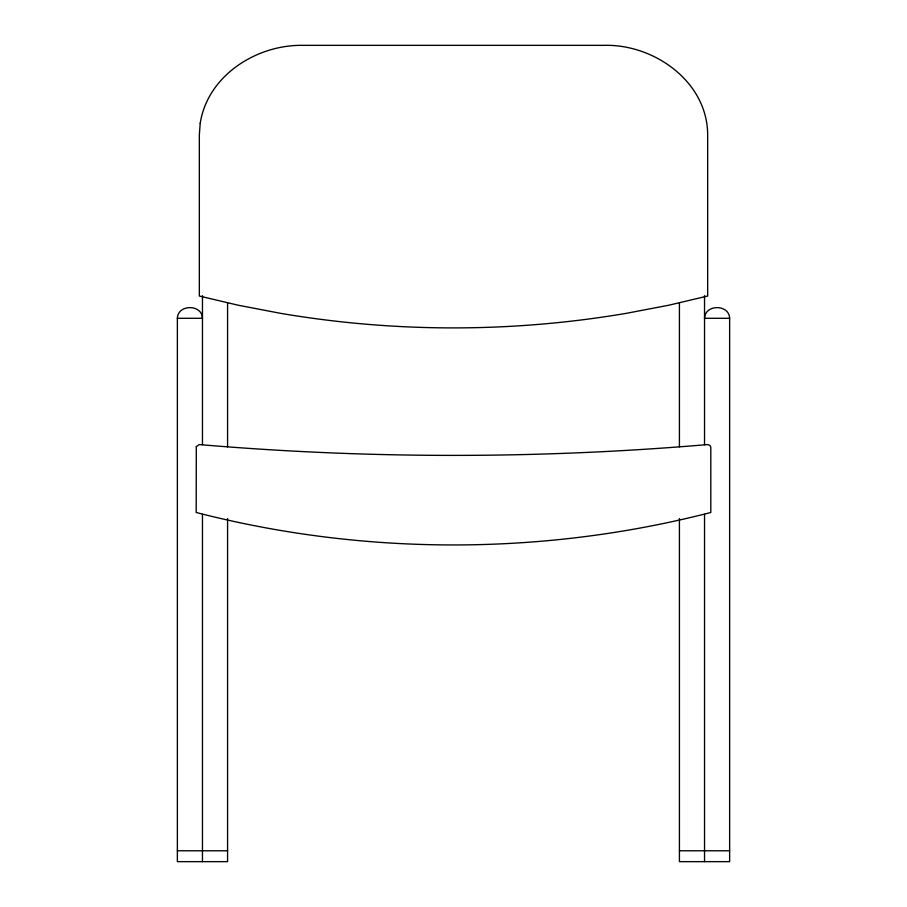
<?xml version="1.0" encoding="UTF-8"?>
<svg xmlns="http://www.w3.org/2000/svg" width="907" height="907" viewBox="0 0 907 907"><rect width="100%" height="100%" fill="white"/><g stroke="black" fill="none" stroke-linecap="round" stroke-linejoin="round"><path stroke-width="1.36" d="M177.364 318.289C177.749 304.083 202.091 304.083 202.465 318.289L177.364 318.289L177.364 861.65L227.578 861.65L227.578 518.577M729.636 318.289L704.535 318.289C704.909 304.083 729.251 304.083 729.636 318.289L729.636 861.65L679.422 861.65L679.422 518.577M177.364 850.777L202.046 850.777M202.465 850.777L227.578 850.777M679.422 850.777L704.535 850.777M704.954 850.777L729.636 850.777M704.535 295.637L704.535 444.691M704.535 514.337L704.535 861.65M679.422 303.063L679.422 446.834M227.578 303.063L227.578 446.834M202.465 295.637L202.465 444.691M202.465 514.337L202.465 861.65M200.209 123.307L199.336 134.916L199.336 296.033L238.144 305.205L280.614 313.346A1033.356 1033.356 0 0 0 626.386 313.323L668.856 305.205L707.664 296.033L707.664 134.916C707.607 81.857 654.196 44.001 604.221 45.35L302.779 45.35C256.613 44.579 207.635 75.508 200.209 123.307M196.297 446.584L196.195 512.489C364.115 555.764 542.885 555.764 710.805 512.489L710.805 447.287L709.886 445.371L707.664 444.566C538.633 458.999 368.367 458.999 199.336 444.566L196.297 446.584"/></g></svg>
